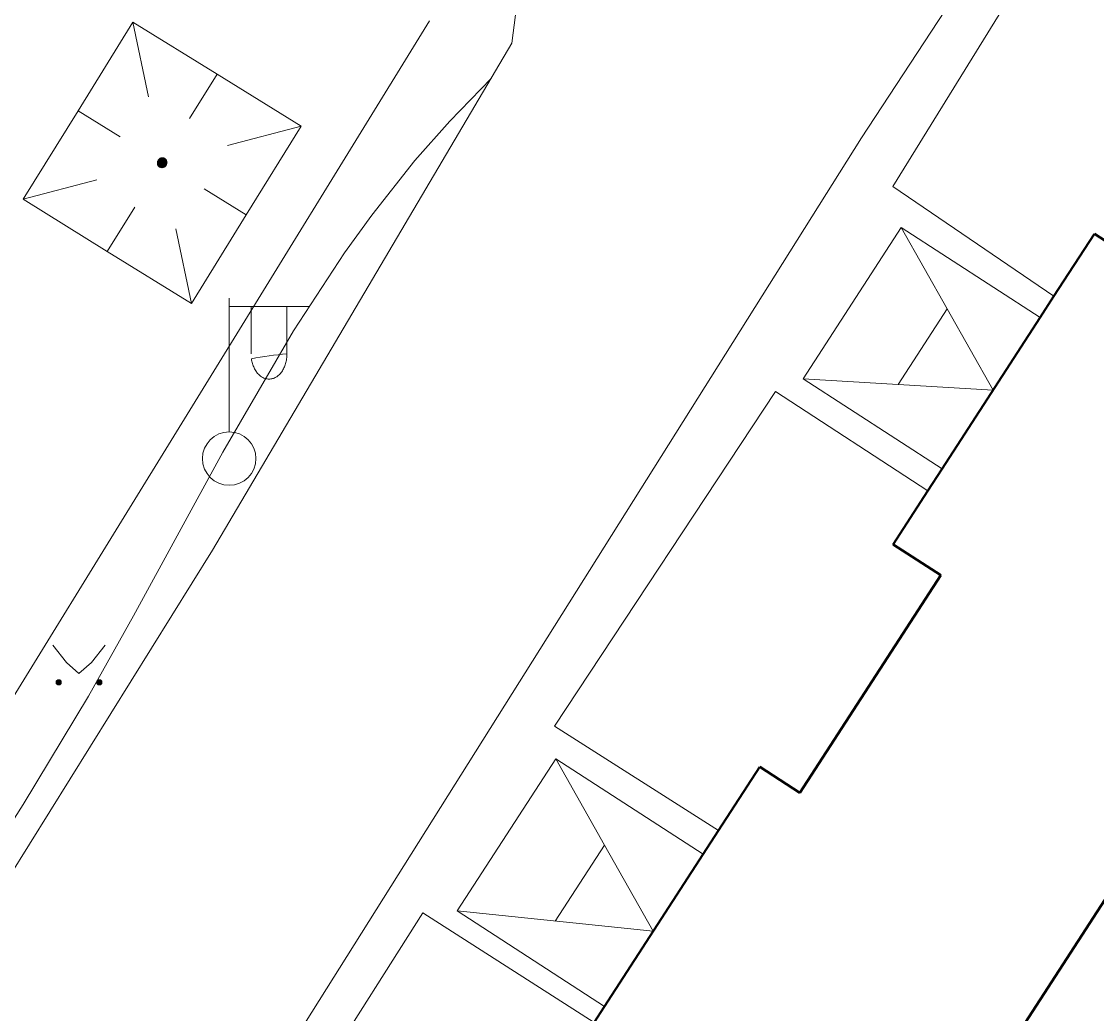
# Model space of a CAD drawing. Extents: x 1000 to 4000, y -5000 to -1000.
# Drawn here: x 1594 to 1634.26, y -4599.35 to -4562.19 of the extents above; entities that cross this region are included whole.
import ezdxf

# ---------------------------------------------------------------- set-up
doc = ezdxf.new("R2010")
doc.units = 0
doc.header["$MEASUREMENT"] = 0
for name, color, linetype in [('СЛОЙ_11', 7, 'CONTINUOUS'), ('СЛОЙ_24', 7, 'CONTINUOUS'), ('СЛОЙ_3', 7, 'CONTINUOUS'), ('СЛОЙ_41', 7, 'CONTINUOUS'), ('СЛОЙ_50', 7, 'CONTINUOUS'), ('СЛОЙ_6', 7, 'CONTINUOUS'), ('СЛОЙ_7', 7, 'CONTINUOUS')]:
    doc.layers.add(name, color=color, linetype=linetype)

msp = doc.modelspace()

# ---------------------------------------------------------------- linework, layer by layer
at = {"layer": 'СЛОЙ_11', "color": 253, "linetype": 'Continuous', "lineweight": 0}
msp.add_lwpolyline([(1582.345, -4605.868), (1609.258, -4562.168)], dxfattribs=at)
at = {"layer": 'СЛОЙ_24', "color": 253, "linetype": 'Continuous', "lineweight": 0}
for points in [[(1645.704, -4535.623), (1625.433, -4566.541), (1600.051, -4606.919), (1599.675, -4608.656), (1599.256, -4609.89), (1599.026, -4610.748), (1598.817, -4612.254), (1598.639, -4614.009)], [(1592.577, -4605.437), (1588.195, -4602.755), (1601.14, -4581.975), (1612.348, -4563.002), (1612.481, -4561.937), (1612.082, -4560.998), (1587.786, -4543.53)], [(1641.326, -4559.433), (1634.819, -4555.05), (1626.603, -4568.368), (1632.628, -4572.469)], [(1627.915, -4579.747), (1622.209, -4576.029), (1613.935, -4588.552), (1620.08, -4592.463)], [(1615.424, -4599.649), (1609.012, -4595.537), (1601.452, -4607.464), (1600.72, -4609.451), (1600.395, -4612.043)]]:
    msp.add_lwpolyline(points, dxfattribs=at)
at = {"layer": 'СЛОЙ_3', "color": 253, "linetype": 'Continuous', "lineweight": 0}
for p, q in [((1601.768, -4577.545), (1601.768, -4572.545)), ((1601.768, -4575.545), (1601.768, -4572.545)), ((1601.768, -4572.859), (1604.768, -4572.859)), ((1602.589, -4574.627), (1602.589, -4572.859)), ((1603.931, -4574.627), (1603.931, -4572.859))]:
    msp.add_line(p, q, dxfattribs=at)
msp.add_lwpolyline([(1603.931, -4574.627, -0.035191), (1603.918, -4574.811, -0.036545), (1603.88, -4574.988, -0.03934), (1603.818, -4575.151, -0.0437), (1603.735, -4575.294, -0.049642), (1603.633, -4575.411, -0.056748), (1603.517, -4575.498, -0.0637), (1603.391, -4575.552, -0.068204), (1603.26, -4575.57, -0.068204), (1603.129, -4575.552, -0.0637), (1603.003, -4575.498, -0.056748), (1602.887, -4575.411, -0.049642), (1602.785, -4575.294, -0.0437), (1602.702, -4575.151, -0.03934), (1602.64, -4574.988, -0.036545), (1602.602, -4574.811, -0.035191)], format="xyb", close=True, dxfattribs=at)
msp.add_circle((1601.768, -4578.545), 1, dxfattribs=at)
at = {"layer": 'СЛОЙ_41', "color": 253, "linetype": 'Continuous', "lineweight": 0}
for p, q in [((1595.175, -4585.529), (1595.685, -4586.179)), ((1597.125, -4585.529), (1596.615, -4586.179)), ((1595.685, -4586.179), (1596.145, -4586.589)), ((1596.615, -4586.179), (1596.145, -4586.589))]:
    msp.add_line(p, q, dxfattribs=at)
for centre in [(1595.389, -4586.917), (1596.91, -4586.917)]:
    msp.add_circle(centre, 0.0976, dxfattribs=at)
for points in [[(1595.293, -4586.936), (1595.291, -4586.917), (1595.293, -4586.898)], [(1595.298, -4586.954), (1595.293, -4586.898), (1595.298, -4586.88)], [(1595.293, -4586.936), (1595.293, -4586.898), (1595.298, -4586.954)], [(1595.307, -4586.971), (1595.298, -4586.88), (1595.307, -4586.863)], [(1595.298, -4586.954), (1595.298, -4586.88), (1595.307, -4586.971)], [(1595.32, -4586.986), (1595.307, -4586.863), (1595.32, -4586.848)], [(1595.307, -4586.971), (1595.307, -4586.863), (1595.32, -4586.986)], [(1595.334, -4586.998), (1595.32, -4586.848), (1595.334, -4586.836)], [(1595.32, -4586.986), (1595.32, -4586.848), (1595.334, -4586.998)], [(1595.351, -4587.007), (1595.334, -4586.836), (1595.351, -4586.827)], [(1595.334, -4586.998), (1595.334, -4586.836), (1595.351, -4587.007)], [(1595.37, -4587.013), (1595.351, -4586.827), (1595.37, -4586.821)], [(1595.351, -4587.007), (1595.351, -4586.827), (1595.37, -4587.013)], [(1595.389, -4587.015), (1595.37, -4586.821), (1595.389, -4586.819)], [(1595.37, -4587.013), (1595.37, -4586.821), (1595.389, -4587.015)], [(1596.814, -4586.936), (1596.812, -4586.917), (1596.814, -4586.898)], [(1596.819, -4586.954), (1596.814, -4586.898), (1596.819, -4586.88)], [(1596.814, -4586.936), (1596.814, -4586.898), (1596.819, -4586.954)], [(1596.828, -4586.971), (1596.819, -4586.88), (1596.828, -4586.863)], [(1596.819, -4586.954), (1596.819, -4586.88), (1596.828, -4586.971)], [(1596.841, -4586.986), (1596.828, -4586.863), (1596.841, -4586.848)], [(1596.828, -4586.971), (1596.828, -4586.863), (1596.841, -4586.986)], [(1596.855, -4586.998), (1596.841, -4586.848), (1596.855, -4586.836)], [(1596.841, -4586.986), (1596.841, -4586.848), (1596.855, -4586.998)], [(1596.872, -4587.007), (1596.855, -4586.836), (1596.872, -4586.827)], [(1596.855, -4586.998), (1596.855, -4586.836), (1596.872, -4587.007)], [(1596.891, -4587.013), (1596.872, -4586.827), (1596.891, -4586.821)], [(1596.872, -4587.007), (1596.872, -4586.827), (1596.891, -4587.013)], [(1596.91, -4587.015), (1596.891, -4586.821), (1596.91, -4586.819)], [(1596.891, -4587.013), (1596.891, -4586.821), (1596.91, -4587.015)]]:
    msp.add_solid(points, dxfattribs=at)
at = {"layer": 'СЛОЙ_41', "color": 253, "linetype": 'Continuous', "lineweight": 0, "extrusion": (0, 0, -1)}
for points in [[(-1595.389, -4587.015), (-1595.389, -4586.819), (-1595.408, -4587.013)], [(-1595.408, -4587.013), (-1595.389, -4586.819), (-1595.408, -4586.821)], [(-1595.408, -4587.013), (-1595.408, -4586.821), (-1595.426, -4587.007)], [(-1595.426, -4587.007), (-1595.408, -4586.821), (-1595.426, -4586.827)], [(-1595.426, -4587.007), (-1595.426, -4586.827), (-1595.443, -4586.998)], [(-1595.443, -4586.998), (-1595.426, -4586.827), (-1595.443, -4586.836)], [(-1595.443, -4586.998), (-1595.443, -4586.836), (-1595.458, -4586.986)], [(-1595.458, -4586.986), (-1595.443, -4586.836), (-1595.458, -4586.848)], [(-1595.458, -4586.986), (-1595.458, -4586.848), (-1595.47, -4586.971)], [(-1595.47, -4586.971), (-1595.458, -4586.848), (-1595.47, -4586.863)], [(-1595.47, -4586.971), (-1595.47, -4586.863), (-1595.479, -4586.954)], [(-1595.479, -4586.954), (-1595.47, -4586.863), (-1595.479, -4586.88)], [(-1595.479, -4586.954), (-1595.479, -4586.88), (-1595.484, -4586.936)], [(-1595.484, -4586.936), (-1595.479, -4586.88), (-1595.484, -4586.898)], [(-1595.484, -4586.936), (-1595.484, -4586.898), (-1595.486, -4586.917)], [(-1596.91, -4587.015), (-1596.91, -4586.819), (-1596.929, -4587.013)], [(-1596.929, -4587.013), (-1596.91, -4586.819), (-1596.929, -4586.821)], [(-1596.929, -4587.013), (-1596.929, -4586.821), (-1596.947, -4587.007)], [(-1596.947, -4587.007), (-1596.929, -4586.821), (-1596.947, -4586.827)], [(-1596.947, -4587.007), (-1596.947, -4586.827), (-1596.964, -4586.998)], [(-1596.964, -4586.998), (-1596.947, -4586.827), (-1596.964, -4586.836)], [(-1596.964, -4586.998), (-1596.964, -4586.836), (-1596.979, -4586.986)], [(-1596.979, -4586.986), (-1596.964, -4586.836), (-1596.979, -4586.848)], [(-1596.979, -4586.986), (-1596.979, -4586.848), (-1596.991, -4586.971)], [(-1596.991, -4586.971), (-1596.979, -4586.848), (-1596.991, -4586.863)], [(-1596.991, -4586.971), (-1596.991, -4586.863), (-1597, -4586.954)], [(-1597, -4586.954), (-1596.991, -4586.863), (-1597, -4586.88)], [(-1597, -4586.954), (-1597, -4586.88), (-1597.005, -4586.936)], [(-1597.005, -4586.936), (-1597, -4586.88), (-1597.005, -4586.898)], [(-1597.005, -4586.936), (-1597.005, -4586.898), (-1597.007, -4586.917)]]:
    msp.add_solid(points, dxfattribs=at)
at = {"layer": 'СЛОЙ_50', "color": 253, "linetype": 'Continuous', "lineweight": 0}
msp.add_lwpolyline([(1611.566, -4564.326), (1610.018, -4565.912), (1608.715, -4567.393), (1607.1, -4569.434), (1606.085, -4570.844), (1604.175, -4573.762), (1601.531, -4578.299), (1598.191, -4584.428), (1596.502, -4587.432), (1594.054, -4591.483), (1590.621, -4596.9)], dxfattribs=at)
at = {"layer": 'СЛОЙ_6', "color": 253, "linetype": 'Continuous', "lineweight": 50}
for p, q in [((1625.159, -4609.519), (1660.658, -4554.709)), ((1635.854, -4571.241), (1634.141, -4570.132)), ((1628.399, -4582.911), (1626.614, -4581.755)), ((1623.124, -4591.056), (1628.399, -4582.911)), ((1623.124, -4591.056), (1621.621, -4590.084))]:
    msp.add_line(p, q, dxfattribs=at)
at = {"layer": 'СЛОЙ_6', "color": 253, "linetype": 'Continuous', "lineweight": 40}
for points in [[(1632.628, -4572.469), (1634.141, -4570.132)], [(1632.113, -4573.263), (1632.628, -4572.469)], [(1628.447, -4578.925), (1632.113, -4573.263)], [(1627.915, -4579.747), (1628.447, -4578.925)], [(1626.614, -4581.755), (1627.915, -4579.747)], [(1620.08, -4592.463), (1621.621, -4590.084)], [(1619.503, -4593.353), (1620.08, -4592.463)], [(1615.817, -4599.044), (1619.503, -4593.353)], [(1615.424, -4599.649), (1615.817, -4599.044)]]:
    msp.add_lwpolyline(points, dxfattribs=at)
at = {"layer": 'СЛОЙ_7', "color": 253, "linetype": 'Continuous', "lineweight": 0}
for p, q in [((1598.168, -4562.209), (1596.114, -4565.525)), ((1598.168, -4562.209), (1598.747, -4565.001)), ((1598.168, -4562.209), (1601.315, -4564.158)), ((1601.315, -4564.158), (1600.287, -4565.816)), ((1601.315, -4564.158), (1604.462, -4566.108)), ((1596.114, -4565.525), (1594.06, -4568.842)), ((1596.114, -4565.525), (1597.687, -4566.501)), ((1604.462, -4566.108), (1601.704, -4566.832)), ((1604.462, -4566.108), (1602.408, -4569.424)), ((1599.162, -4567.634), (1599.162, -4567.634)), ((1594.06, -4568.842), (1596.818, -4568.117)), ((1602.408, -4569.424), (1600.834, -4568.45)), ((1594.06, -4568.842), (1597.207, -4570.791)), ((1597.207, -4570.791), (1598.233, -4569.133)), ((1602.408, -4569.424), (1600.354, -4572.74)), ((1600.354, -4572.74), (1599.774, -4569.948)), ((1623.242, -4575.555), (1626.909, -4569.893)), ((1632.113, -4573.263), (1626.909, -4569.893)), ((1626.909, -4569.893), (1628.63, -4572.938)), ((1597.207, -4570.791), (1600.354, -4572.74)), ((1626.797, -4575.769), (1628.63, -4572.938)), ((1628.63, -4572.938), (1630.351, -4575.984)), ((1628.447, -4578.925), (1623.242, -4575.555)), ((1630.351, -4575.984), (1623.242, -4575.555)), ((1613.989, -4589.781), (1610.303, -4595.471)), ((1619.503, -4593.353), (1613.989, -4589.781)), ((1615.814, -4593.006), (1613.989, -4589.781)), ((1613.97, -4595.852), (1615.814, -4593.006)), ((1617.638, -4596.232), (1615.814, -4593.006)), ((1615.817, -4599.044), (1610.303, -4595.471)), ((1610.303, -4595.471), (1617.638, -4596.232))]:
    msp.add_line(p, q, dxfattribs=at)
for centre, radius, start, end in [((1599.273, -4567.48), 0.191, 115.878, 126.7973), ((1599.271, -4567.475), 0.186, 104.7609, 115.883), ((1599.269, -4567.47), 0.18, 93.4119, 104.7621), ((1599.269, -4567.465), 0.175, 81.8393, 93.4085), ((1599.27, -4567.461), 0.171, 70.0889, 81.8314), ((1599.27, -4567.459), 0.169, 58.2392, 70.0777), ((1599.27, -4567.459), 0.169, 46.3883, 58.2267), ((1599.271, -4567.483), 0.191, 169.6687, 180.588), ((1599.266, -4567.483), 0.186, 180.5829, 191.705), ((1599.275, -4567.484), 0.195, 158.9076, 169.6766), ((1599.26, -4567.485), 0.18, 191.7039, 203.054), ((1599.277, -4567.485), 0.197, 148.2279, 158.9172), ((1599.256, -4567.487), 0.175, 203.0575, 214.6266), ((1599.277, -4567.485), 0.197, 137.5487, 148.2381), ((1599.253, -4567.489), 0.171, 214.6345, 226.377), ((1599.276, -4567.483), 0.195, 126.7894, 137.5584), ((1599.251, -4567.49), 0.169, 226.3883, 238.2267), ((1599.251, -4567.49), 0.169, 238.2392, 250.0777), ((1599.252, -4567.488), 0.171, 250.0889, 261.8314), ((1599.252, -4567.484), 0.175, 261.8393, 273.4085), ((1599.252, -4567.479), 0.18, 273.4119, 284.7621), ((1599.251, -4567.474), 0.186, 284.7609, 295.883), ((1599.248, -4567.469), 0.191, 295.878, 306.7973), ((1599.246, -4567.466), 0.195, 306.7894, 317.5584), ((1599.269, -4567.461), 0.171, 34.6345, 46.377), ((1599.244, -4567.465), 0.197, 317.5487, 328.2381), ((1599.266, -4567.463), 0.175, 23.0575, 34.6266), ((1599.244, -4567.464), 0.197, 328.2279, 338.9172), ((1599.261, -4567.465), 0.18, 11.7039, 23.054), ((1599.246, -4567.465), 0.195, 338.9076, 349.6766), ((1599.256, -4567.466), 0.186, 0.5829, 11.705), ((1599.25, -4567.466), 0.191, 349.6687, 0.588)]:
    msp.add_arc(centre, radius, start, end, dxfattribs=at)
for points in [[(1599.159, -4567.632), (1599.158, -4567.327), (1599.159, -4567.327)], [(1599.162, -4567.634), (1599.159, -4567.327), (1599.162, -4567.325)], [(1599.159, -4567.632), (1599.159, -4567.327), (1599.162, -4567.634)], [(1599.163, -4567.635), (1599.162, -4567.325), (1599.163, -4567.324)], [(1599.162, -4567.634), (1599.162, -4567.325), (1599.163, -4567.635)], [(1599.166, -4567.636), (1599.163, -4567.324), (1599.166, -4567.322)], [(1599.163, -4567.635), (1599.163, -4567.324), (1599.166, -4567.636)], [(1599.167, -4567.637), (1599.166, -4567.322), (1599.167, -4567.321)], [(1599.166, -4567.636), (1599.166, -4567.322), (1599.167, -4567.637)], [(1599.17, -4567.639), (1599.167, -4567.321), (1599.17, -4567.319)], [(1599.167, -4567.637), (1599.167, -4567.321), (1599.17, -4567.639)], [(1599.17, -4567.639), (1599.17, -4567.319), (1599.171, -4567.639)], [(1599.171, -4567.639), (1599.17, -4567.319), (1599.171, -4567.319)], [(1599.174, -4567.641), (1599.171, -4567.319), (1599.174, -4567.317)], [(1599.171, -4567.639), (1599.171, -4567.319), (1599.174, -4567.641)], [(1599.175, -4567.641), (1599.174, -4567.317), (1599.175, -4567.316)], [(1599.174, -4567.641), (1599.174, -4567.317), (1599.175, -4567.641)], [(1599.178, -4567.643), (1599.175, -4567.316), (1599.178, -4567.315)], [(1599.175, -4567.641), (1599.175, -4567.316), (1599.178, -4567.643)], [(1599.179, -4567.643), (1599.178, -4567.315), (1599.179, -4567.314)], [(1599.178, -4567.643), (1599.178, -4567.315), (1599.179, -4567.643)], [(1599.182, -4567.645), (1599.179, -4567.314), (1599.182, -4567.312)], [(1599.179, -4567.643), (1599.179, -4567.314), (1599.182, -4567.645)], [(1599.182, -4567.645), (1599.182, -4567.312), (1599.183, -4567.645)], [(1599.183, -4567.645), (1599.182, -4567.312), (1599.183, -4567.312)], [(1599.186, -4567.646), (1599.183, -4567.312), (1599.186, -4567.31)], [(1599.183, -4567.645), (1599.183, -4567.312), (1599.186, -4567.646)], [(1599.187, -4567.647), (1599.186, -4567.31), (1599.187, -4567.309)], [(1599.186, -4567.646), (1599.186, -4567.31), (1599.187, -4567.647)], [(1599.19, -4567.648), (1599.187, -4567.309), (1599.19, -4567.308)], [(1599.187, -4567.647), (1599.187, -4567.309), (1599.19, -4567.648)], [(1599.191, -4567.649), (1599.19, -4567.308), (1599.191, -4567.307)], [(1599.19, -4567.648), (1599.19, -4567.308), (1599.191, -4567.649)], [(1599.194, -4567.65), (1599.191, -4567.307), (1599.194, -4567.306)], [(1599.191, -4567.649), (1599.191, -4567.307), (1599.194, -4567.65)], [(1599.196, -4567.65), (1599.194, -4567.306), (1599.196, -4567.305)], [(1599.194, -4567.65), (1599.194, -4567.306), (1599.196, -4567.65)], [(1599.199, -4567.651), (1599.196, -4567.305), (1599.199, -4567.304)], [(1599.196, -4567.65), (1599.196, -4567.305), (1599.199, -4567.651)], [(1599.199, -4567.651), (1599.199, -4567.304), (1599.2, -4567.652)], [(1599.2, -4567.652), (1599.199, -4567.304), (1599.2, -4567.304)], [(1599.203, -4567.652), (1599.2, -4567.304), (1599.203, -4567.302)], [(1599.2, -4567.652), (1599.2, -4567.304), (1599.203, -4567.652)], [(1599.203, -4567.652), (1599.203, -4567.302), (1599.204, -4567.653)], [(1599.204, -4567.653), (1599.203, -4567.302), (1599.204, -4567.302)], [(1599.207, -4567.654), (1599.204, -4567.302), (1599.207, -4567.301)], [(1599.204, -4567.653), (1599.204, -4567.302), (1599.207, -4567.654)], [(1599.209, -4567.654), (1599.207, -4567.301), (1599.209, -4567.3)], [(1599.207, -4567.654), (1599.207, -4567.301), (1599.209, -4567.654)], [(1599.212, -4567.655), (1599.209, -4567.3), (1599.212, -4567.299)], [(1599.209, -4567.654), (1599.209, -4567.3), (1599.212, -4567.655)], [(1599.212, -4567.655), (1599.212, -4567.299), (1599.213, -4567.655)], [(1599.213, -4567.655), (1599.212, -4567.299), (1599.213, -4567.299)], [(1599.216, -4567.656), (1599.213, -4567.299), (1599.216, -4567.298)], [(1599.213, -4567.655), (1599.213, -4567.299), (1599.216, -4567.656)], [(1599.217, -4567.656), (1599.216, -4567.298), (1599.217, -4567.297)], [(1599.216, -4567.656), (1599.216, -4567.298), (1599.217, -4567.656)], [(1599.22, -4567.657), (1599.217, -4567.297), (1599.22, -4567.296)], [(1599.217, -4567.656), (1599.217, -4567.297), (1599.22, -4567.657)], [(1599.22, -4567.657), (1599.22, -4567.296), (1599.222, -4567.657)], [(1599.222, -4567.657), (1599.22, -4567.296), (1599.222, -4567.296)], [(1599.225, -4567.657), (1599.222, -4567.296), (1599.225, -4567.295)], [(1599.222, -4567.657), (1599.222, -4567.296), (1599.225, -4567.657)], [(1599.225, -4567.657), (1599.225, -4567.295), (1599.226, -4567.658)], [(1599.226, -4567.658), (1599.225, -4567.295), (1599.226, -4567.295)], [(1599.229, -4567.658), (1599.226, -4567.295), (1599.229, -4567.294)], [(1599.226, -4567.658), (1599.226, -4567.295), (1599.229, -4567.658)], [(1599.229, -4567.658), (1599.229, -4567.294), (1599.231, -4567.658)], [(1599.231, -4567.658), (1599.229, -4567.294), (1599.231, -4567.294)], [(1599.234, -4567.659), (1599.231, -4567.294), (1599.234, -4567.293)], [(1599.231, -4567.658), (1599.231, -4567.294), (1599.234, -4567.659)], [(1599.234, -4567.659), (1599.234, -4567.293), (1599.235, -4567.659)], [(1599.235, -4567.659), (1599.234, -4567.293), (1599.235, -4567.293)], [(1599.238, -4567.659), (1599.235, -4567.293), (1599.238, -4567.292)], [(1599.235, -4567.659), (1599.235, -4567.293), (1599.238, -4567.659)], [(1599.238, -4567.659), (1599.238, -4567.292), (1599.24, -4567.659)], [(1599.24, -4567.659), (1599.238, -4567.292), (1599.24, -4567.292)], [(1599.24, -4567.659), (1599.24, -4567.292), (1599.243, -4567.659)], [(1599.243, -4567.659), (1599.24, -4567.292), (1599.243, -4567.292)], [(1599.244, -4567.659), (1599.243, -4567.292), (1599.244, -4567.291)], [(1599.243, -4567.659), (1599.243, -4567.292), (1599.244, -4567.659)], [(1599.244, -4567.659), (1599.244, -4567.291), (1599.247, -4567.66)], [(1599.247, -4567.66), (1599.244, -4567.291), (1599.247, -4567.291)], [(1599.247, -4567.66), (1599.247, -4567.291), (1599.249, -4567.66)], [(1599.249, -4567.66), (1599.247, -4567.291), (1599.249, -4567.291)], [(1599.249, -4567.66), (1599.249, -4567.291), (1599.252, -4567.66)], [(1599.252, -4567.66), (1599.249, -4567.291), (1599.252, -4567.291)], [(1599.253, -4567.66), (1599.252, -4567.291), (1599.253, -4567.29)], [(1599.257, -4567.66), (1599.253, -4567.29), (1599.257, -4567.29)], [(1599.258, -4567.659), (1599.257, -4567.29), (1599.258, -4567.29)], [(1599.261, -4567.659), (1599.258, -4567.29), (1599.261, -4567.29)], [(1599.263, -4567.659), (1599.261, -4567.29), (1599.263, -4567.29)], [(1599.266, -4567.659), (1599.263, -4567.29), (1599.266, -4567.29)], [(1599.267, -4567.659), (1599.266, -4567.29), (1599.267, -4567.29)], [(1599.081, -4567.499), (1599.08, -4567.471), (1599.081, -4567.468)], [(1599.08, -4567.496), (1599.08, -4567.473), (1599.08, -4567.471)], [(1599.08, -4567.496), (1599.08, -4567.471), (1599.081, -4567.499)], [(1599.08, -4567.494), (1599.08, -4567.476), (1599.08, -4567.473)], [(1599.08, -4567.494), (1599.08, -4567.473), (1599.08, -4567.496)], [(1599.08, -4567.491), (1599.08, -4567.478), (1599.08, -4567.476)], [(1599.08, -4567.491), (1599.08, -4567.476), (1599.08, -4567.494)], [(1599.08, -4567.49), (1599.08, -4567.48), (1599.08, -4567.478)], [(1599.08, -4567.49), (1599.08, -4567.478), (1599.08, -4567.491)], [(1599.08, -4567.486), (1599.08, -4567.485), (1599.08, -4567.48)], [(1599.08, -4567.486), (1599.08, -4567.48), (1599.08, -4567.49)], [(1599.082, -4567.508), (1599.081, -4567.462), (1599.082, -4567.459)], [(1599.081, -4567.505), (1599.081, -4567.463), (1599.081, -4567.462)], [(1599.081, -4567.505), (1599.081, -4567.462), (1599.082, -4567.508)], [(1599.081, -4567.503), (1599.081, -4567.466), (1599.081, -4567.463)], [(1599.081, -4567.503), (1599.081, -4567.463), (1599.081, -4567.505)], [(1599.081, -4567.5), (1599.081, -4567.468), (1599.081, -4567.466)], [(1599.081, -4567.5), (1599.081, -4567.466), (1599.081, -4567.503)], [(1599.081, -4567.499), (1599.081, -4567.468), (1599.081, -4567.5)], [(1599.083, -4567.514), (1599.082, -4567.454), (1599.083, -4567.452)], [(1599.082, -4567.513), (1599.082, -4567.457), (1599.082, -4567.454)], [(1599.082, -4567.513), (1599.082, -4567.454), (1599.083, -4567.514)], [(1599.082, -4567.509), (1599.082, -4567.459), (1599.082, -4567.457)], [(1599.082, -4567.509), (1599.082, -4567.457), (1599.082, -4567.513)], [(1599.082, -4567.508), (1599.082, -4567.459), (1599.082, -4567.509)], [(1599.084, -4567.522), (1599.083, -4567.448), (1599.084, -4567.445)], [(1599.083, -4567.519), (1599.083, -4567.449), (1599.083, -4567.448)], [(1599.083, -4567.519), (1599.083, -4567.448), (1599.084, -4567.522)], [(1599.083, -4567.517), (1599.083, -4567.452), (1599.083, -4567.449)], [(1599.083, -4567.517), (1599.083, -4567.449), (1599.083, -4567.519)], [(1599.083, -4567.514), (1599.083, -4567.452), (1599.083, -4567.517)], [(1599.085, -4567.526), (1599.084, -4567.443), (1599.085, -4567.44)], [(1599.084, -4567.523), (1599.084, -4567.445), (1599.084, -4567.443)], [(1599.084, -4567.523), (1599.084, -4567.443), (1599.085, -4567.526)], [(1599.084, -4567.522), (1599.084, -4567.445), (1599.084, -4567.523)], [(1599.086, -4567.531), (1599.085, -4567.438), (1599.086, -4567.435)], [(1599.085, -4567.528), (1599.085, -4567.44), (1599.085, -4567.438)], [(1599.085, -4567.528), (1599.085, -4567.438), (1599.086, -4567.531)], [(1599.085, -4567.526), (1599.085, -4567.44), (1599.085, -4567.528)], [(1599.087, -4567.532), (1599.086, -4567.435), (1599.087, -4567.434)], [(1599.086, -4567.531), (1599.086, -4567.435), (1599.087, -4567.532)], [(1599.088, -4567.536), (1599.087, -4567.431), (1599.088, -4567.429)], [(1599.087, -4567.535), (1599.087, -4567.434), (1599.087, -4567.431)], [(1599.087, -4567.535), (1599.087, -4567.431), (1599.088, -4567.536)], [(1599.087, -4567.532), (1599.087, -4567.434), (1599.087, -4567.535)], [(1599.089, -4567.539), (1599.088, -4567.429), (1599.089, -4567.426)], [(1599.088, -4567.536), (1599.088, -4567.429), (1599.089, -4567.539)], [(1599.09, -4567.544), (1599.089, -4567.425), (1599.09, -4567.422)], [(1599.089, -4567.541), (1599.089, -4567.426), (1599.089, -4567.425)], [(1599.089, -4567.541), (1599.089, -4567.425), (1599.09, -4567.544)], [(1599.089, -4567.539), (1599.089, -4567.426), (1599.089, -4567.541)], [(1599.091, -4567.545), (1599.09, -4567.422), (1599.091, -4567.42)], [(1599.09, -4567.544), (1599.09, -4567.422), (1599.091, -4567.545)], [(1599.092, -4567.548), (1599.091, -4567.42), (1599.092, -4567.417)], [(1599.091, -4567.545), (1599.091, -4567.42), (1599.092, -4567.548)], [(1599.093, -4567.552), (1599.092, -4567.416), (1599.093, -4567.413)], [(1599.092, -4567.55), (1599.092, -4567.417), (1599.092, -4567.416)], [(1599.092, -4567.55), (1599.092, -4567.416), (1599.093, -4567.552)], [(1599.092, -4567.548), (1599.092, -4567.417), (1599.092, -4567.55)], [(1599.094, -4567.554), (1599.093, -4567.413), (1599.094, -4567.412)], [(1599.093, -4567.552), (1599.093, -4567.413), (1599.094, -4567.554)], [(1599.095, -4567.557), (1599.094, -4567.412), (1599.095, -4567.409)], [(1599.094, -4567.554), (1599.094, -4567.412), (1599.095, -4567.557)], [(1599.096, -4567.558), (1599.095, -4567.409), (1599.096, -4567.407)], [(1599.095, -4567.557), (1599.095, -4567.409), (1599.096, -4567.558)], [(1599.097, -4567.561), (1599.096, -4567.407), (1599.097, -4567.404)], [(1599.096, -4567.558), (1599.096, -4567.407), (1599.097, -4567.561)], [(1599.098, -4567.562), (1599.097, -4567.404), (1599.098, -4567.403)], [(1599.097, -4567.561), (1599.097, -4567.404), (1599.098, -4567.562)], [(1599.099, -4567.565), (1599.098, -4567.403), (1599.099, -4567.4)], [(1599.098, -4567.562), (1599.098, -4567.403), (1599.099, -4567.565)], [(1599.1, -4567.566), (1599.099, -4567.4), (1599.1, -4567.399)], [(1599.099, -4567.565), (1599.099, -4567.4), (1599.1, -4567.566)], [(1599.101, -4567.569), (1599.1, -4567.399), (1599.101, -4567.396)], [(1599.1, -4567.566), (1599.1, -4567.399), (1599.101, -4567.569)], [(1599.102, -4567.57), (1599.101, -4567.396), (1599.102, -4567.394)], [(1599.101, -4567.569), (1599.101, -4567.396), (1599.102, -4567.57)], [(1599.103, -4567.573), (1599.102, -4567.394), (1599.103, -4567.392)], [(1599.102, -4567.57), (1599.102, -4567.394), (1599.103, -4567.573)], [(1599.104, -4567.574), (1599.103, -4567.392), (1599.104, -4567.39)], [(1599.103, -4567.573), (1599.103, -4567.392), (1599.104, -4567.574)], [(1599.106, -4567.577), (1599.104, -4567.39), (1599.106, -4567.387)], [(1599.104, -4567.574), (1599.104, -4567.39), (1599.106, -4567.577)], [(1599.108, -4567.581), (1599.106, -4567.386), (1599.108, -4567.383)], [(1599.106, -4567.578), (1599.106, -4567.387), (1599.106, -4567.386)], [(1599.106, -4567.578), (1599.106, -4567.386), (1599.108, -4567.581)], [(1599.106, -4567.577), (1599.106, -4567.387), (1599.106, -4567.578)], [(1599.109, -4567.582), (1599.108, -4567.383), (1599.109, -4567.382)], [(1599.108, -4567.581), (1599.108, -4567.383), (1599.109, -4567.582)], [(1599.11, -4567.584), (1599.109, -4567.382), (1599.11, -4567.379)], [(1599.109, -4567.582), (1599.109, -4567.382), (1599.11, -4567.584)], [(1599.111, -4567.586), (1599.11, -4567.379), (1599.111, -4567.378)], [(1599.11, -4567.584), (1599.11, -4567.379), (1599.111, -4567.586)], [(1599.113, -4567.588), (1599.111, -4567.378), (1599.113, -4567.375)], [(1599.111, -4567.586), (1599.111, -4567.378), (1599.113, -4567.588)], [(1599.114, -4567.589), (1599.113, -4567.375), (1599.114, -4567.374)], [(1599.113, -4567.588), (1599.113, -4567.375), (1599.114, -4567.589)], [(1599.116, -4567.592), (1599.114, -4567.374), (1599.116, -4567.371)], [(1599.114, -4567.589), (1599.114, -4567.374), (1599.116, -4567.592)], [(1599.117, -4567.593), (1599.116, -4567.371), (1599.117, -4567.37)], [(1599.116, -4567.592), (1599.116, -4567.371), (1599.117, -4567.593)], [(1599.118, -4567.595), (1599.117, -4567.37), (1599.118, -4567.368)], [(1599.117, -4567.593), (1599.117, -4567.37), (1599.118, -4567.595)], [(1599.119, -4567.597), (1599.118, -4567.368), (1599.119, -4567.366)], [(1599.118, -4567.595), (1599.118, -4567.368), (1599.119, -4567.597)], [(1599.121, -4567.599), (1599.119, -4567.366), (1599.121, -4567.364)], [(1599.119, -4567.597), (1599.119, -4567.366), (1599.121, -4567.599)], [(1599.122, -4567.6), (1599.121, -4567.364), (1599.122, -4567.363)], [(1599.121, -4567.599), (1599.121, -4567.364), (1599.122, -4567.6)], [(1599.124, -4567.602), (1599.122, -4567.363), (1599.124, -4567.36)], [(1599.122, -4567.6), (1599.122, -4567.363), (1599.124, -4567.602)], [(1599.125, -4567.603), (1599.124, -4567.36), (1599.125, -4567.359)], [(1599.124, -4567.602), (1599.124, -4567.36), (1599.125, -4567.603)], [(1599.127, -4567.606), (1599.125, -4567.359), (1599.127, -4567.356)], [(1599.125, -4567.603), (1599.125, -4567.359), (1599.127, -4567.606)], [(1599.128, -4567.607), (1599.127, -4567.356), (1599.128, -4567.355)], [(1599.127, -4567.606), (1599.127, -4567.356), (1599.128, -4567.607)], [(1599.13, -4567.609), (1599.128, -4567.355), (1599.13, -4567.353)], [(1599.128, -4567.607), (1599.128, -4567.355), (1599.13, -4567.609)], [(1599.131, -4567.61), (1599.13, -4567.353), (1599.131, -4567.352)], [(1599.13, -4567.609), (1599.13, -4567.353), (1599.131, -4567.61)], [(1599.134, -4567.612), (1599.131, -4567.352), (1599.134, -4567.349)], [(1599.131, -4567.61), (1599.131, -4567.352), (1599.134, -4567.612)], [(1599.135, -4567.613), (1599.134, -4567.349), (1599.135, -4567.348)], [(1599.134, -4567.612), (1599.134, -4567.349), (1599.135, -4567.613)], [(1599.137, -4567.615), (1599.135, -4567.348), (1599.137, -4567.346)], [(1599.135, -4567.613), (1599.135, -4567.348), (1599.137, -4567.615)], [(1599.138, -4567.616), (1599.137, -4567.346), (1599.138, -4567.345)], [(1599.137, -4567.615), (1599.137, -4567.346), (1599.138, -4567.616)], [(1599.14, -4567.618), (1599.138, -4567.345), (1599.14, -4567.343)], [(1599.138, -4567.616), (1599.138, -4567.345), (1599.14, -4567.618)], [(1599.141, -4567.619), (1599.14, -4567.343), (1599.141, -4567.342)], [(1599.14, -4567.618), (1599.14, -4567.343), (1599.141, -4567.619)], [(1599.144, -4567.621), (1599.141, -4567.342), (1599.144, -4567.339)], [(1599.141, -4567.619), (1599.141, -4567.342), (1599.144, -4567.621)], [(1599.145, -4567.622), (1599.144, -4567.339), (1599.145, -4567.338)], [(1599.144, -4567.621), (1599.144, -4567.339), (1599.145, -4567.622)], [(1599.147, -4567.624), (1599.145, -4567.338), (1599.147, -4567.336)], [(1599.145, -4567.622), (1599.145, -4567.338), (1599.147, -4567.624)], [(1599.148, -4567.625), (1599.147, -4567.336), (1599.148, -4567.335)], [(1599.147, -4567.624), (1599.147, -4567.336), (1599.148, -4567.625)], [(1599.151, -4567.627), (1599.148, -4567.335), (1599.151, -4567.333)], [(1599.148, -4567.625), (1599.148, -4567.335), (1599.151, -4567.627)], [(1599.152, -4567.627), (1599.151, -4567.333), (1599.152, -4567.332)], [(1599.151, -4567.627), (1599.151, -4567.333), (1599.152, -4567.627)], [(1599.154, -4567.629), (1599.152, -4567.332), (1599.154, -4567.33)], [(1599.152, -4567.627), (1599.152, -4567.332), (1599.154, -4567.629)], [(1599.156, -4567.63), (1599.154, -4567.33), (1599.156, -4567.329)], [(1599.154, -4567.629), (1599.154, -4567.33), (1599.156, -4567.63)], [(1599.158, -4567.632), (1599.156, -4567.329), (1599.158, -4567.327)], [(1599.156, -4567.63), (1599.156, -4567.329), (1599.158, -4567.632)], [(1599.158, -4567.632), (1599.158, -4567.327), (1599.159, -4567.632)]]:
    msp.add_solid(points, dxfattribs=at)
at = {"layer": 'СЛОЙ_7', "color": 253, "linetype": 'Continuous', "lineweight": 0, "extrusion": (0, 0, -1)}
for points in [[(-1599.252, -4567.66), (-1599.252, -4567.291), (-1599.253, -4567.66)], [(-1599.253, -4567.66), (-1599.253, -4567.29), (-1599.257, -4567.66)], [(-1599.257, -4567.66), (-1599.257, -4567.29), (-1599.258, -4567.659)], [(-1599.258, -4567.659), (-1599.258, -4567.29), (-1599.261, -4567.659)], [(-1599.261, -4567.659), (-1599.261, -4567.29), (-1599.263, -4567.659)], [(-1599.263, -4567.659), (-1599.263, -4567.29), (-1599.266, -4567.659)], [(-1599.266, -4567.659), (-1599.266, -4567.29), (-1599.267, -4567.659)], [(-1599.267, -4567.659), (-1599.267, -4567.29), (-1599.27, -4567.659)], [(-1599.27, -4567.659), (-1599.267, -4567.29), (-1599.27, -4567.29)], [(-1599.27, -4567.659), (-1599.27, -4567.29), (-1599.272, -4567.659)], [(-1599.272, -4567.659), (-1599.27, -4567.29), (-1599.272, -4567.29)], [(-1599.272, -4567.659), (-1599.272, -4567.29), (-1599.275, -4567.658)], [(-1599.275, -4567.658), (-1599.272, -4567.29), (-1599.275, -4567.29)], [(-1599.275, -4567.658), (-1599.275, -4567.29), (-1599.276, -4567.658)], [(-1599.276, -4567.658), (-1599.275, -4567.29), (-1599.276, -4567.29)], [(-1599.276, -4567.658), (-1599.276, -4567.29), (-1599.279, -4567.658)], [(-1599.279, -4567.658), (-1599.276, -4567.29), (-1599.279, -4567.29)], [(-1599.279, -4567.658), (-1599.279, -4567.29), (-1599.281, -4567.657)], [(-1599.281, -4567.657), (-1599.279, -4567.29), (-1599.281, -4567.29)], [(-1599.281, -4567.657), (-1599.281, -4567.29), (-1599.284, -4567.657)], [(-1599.284, -4567.657), (-1599.281, -4567.29), (-1599.284, -4567.29)], [(-1599.284, -4567.657), (-1599.284, -4567.29), (-1599.285, -4567.656)], [(-1599.285, -4567.656), (-1599.284, -4567.29), (-1599.285, -4567.29)], [(-1599.285, -4567.656), (-1599.285, -4567.29), (-1599.288, -4567.656)], [(-1599.288, -4567.656), (-1599.285, -4567.29), (-1599.288, -4567.291)], [(-1599.288, -4567.656), (-1599.288, -4567.291), (-1599.29, -4567.656)], [(-1599.29, -4567.656), (-1599.288, -4567.291), (-1599.29, -4567.291)], [(-1599.29, -4567.656), (-1599.29, -4567.291), (-1599.293, -4567.655)], [(-1599.293, -4567.655), (-1599.29, -4567.291), (-1599.293, -4567.291)], [(-1599.293, -4567.655), (-1599.293, -4567.291), (-1599.294, -4567.655)], [(-1599.294, -4567.655), (-1599.293, -4567.291), (-1599.294, -4567.291)], [(-1599.294, -4567.655), (-1599.294, -4567.291), (-1599.297, -4567.654)], [(-1599.297, -4567.654), (-1599.294, -4567.291), (-1599.297, -4567.292)], [(-1599.297, -4567.654), (-1599.297, -4567.292), (-1599.299, -4567.653)], [(-1599.299, -4567.653), (-1599.297, -4567.292), (-1599.299, -4567.292)], [(-1599.299, -4567.653), (-1599.299, -4567.292), (-1599.302, -4567.653)], [(-1599.302, -4567.653), (-1599.299, -4567.292), (-1599.302, -4567.293)], [(-1599.302, -4567.653), (-1599.302, -4567.293), (-1599.303, -4567.652)], [(-1599.303, -4567.652), (-1599.302, -4567.293), (-1599.303, -4567.293)], [(-1599.303, -4567.652), (-1599.303, -4567.293), (-1599.306, -4567.651)], [(-1599.306, -4567.651), (-1599.303, -4567.293), (-1599.306, -4567.294)], [(-1599.306, -4567.651), (-1599.306, -4567.294), (-1599.308, -4567.651)], [(-1599.308, -4567.651), (-1599.306, -4567.294), (-1599.308, -4567.294)], [(-1599.308, -4567.651), (-1599.308, -4567.294), (-1599.311, -4567.65)], [(-1599.311, -4567.65), (-1599.308, -4567.294), (-1599.311, -4567.295)], [(-1599.311, -4567.65), (-1599.311, -4567.295), (-1599.312, -4567.649)], [(-1599.312, -4567.649), (-1599.311, -4567.295), (-1599.312, -4567.295)], [(-1599.312, -4567.649), (-1599.312, -4567.295), (-1599.315, -4567.648)], [(-1599.315, -4567.648), (-1599.312, -4567.295), (-1599.315, -4567.296)], [(-1599.315, -4567.648), (-1599.315, -4567.296), (-1599.316, -4567.648)], [(-1599.316, -4567.648), (-1599.315, -4567.296), (-1599.316, -4567.296)], [(-1599.316, -4567.648), (-1599.316, -4567.296), (-1599.319, -4567.647)], [(-1599.319, -4567.647), (-1599.316, -4567.296), (-1599.319, -4567.297)], [(-1599.319, -4567.647), (-1599.319, -4567.297), (-1599.321, -4567.646)], [(-1599.321, -4567.646), (-1599.319, -4567.297), (-1599.321, -4567.297)], [(-1599.321, -4567.646), (-1599.321, -4567.297), (-1599.324, -4567.645)], [(-1599.324, -4567.645), (-1599.321, -4567.297), (-1599.324, -4567.298)], [(-1599.324, -4567.645), (-1599.324, -4567.298), (-1599.325, -4567.644)], [(-1599.325, -4567.644), (-1599.324, -4567.298), (-1599.325, -4567.299)], [(-1599.325, -4567.644), (-1599.325, -4567.299), (-1599.328, -4567.643)], [(-1599.328, -4567.643), (-1599.325, -4567.299), (-1599.328, -4567.3)], [(-1599.328, -4567.643), (-1599.328, -4567.3), (-1599.329, -4567.642)], [(-1599.329, -4567.642), (-1599.328, -4567.3), (-1599.329, -4567.3)], [(-1599.329, -4567.642), (-1599.329, -4567.3), (-1599.332, -4567.641)], [(-1599.332, -4567.641), (-1599.329, -4567.3), (-1599.332, -4567.301)], [(-1599.332, -4567.641), (-1599.332, -4567.301), (-1599.333, -4567.64)], [(-1599.333, -4567.64), (-1599.332, -4567.301), (-1599.333, -4567.302)], [(-1599.333, -4567.64), (-1599.333, -4567.302), (-1599.336, -4567.639)], [(-1599.336, -4567.639), (-1599.333, -4567.302), (-1599.336, -4567.303)], [(-1599.336, -4567.639), (-1599.336, -4567.303), (-1599.338, -4567.638)], [(-1599.338, -4567.638), (-1599.336, -4567.303), (-1599.338, -4567.304)], [(-1599.338, -4567.638), (-1599.338, -4567.304), (-1599.34, -4567.637)], [(-1599.34, -4567.637), (-1599.338, -4567.304), (-1599.34, -4567.305)], [(-1599.34, -4567.637), (-1599.34, -4567.305), (-1599.342, -4567.636)], [(-1599.342, -4567.636), (-1599.34, -4567.305), (-1599.342, -4567.306)], [(-1599.342, -4567.636), (-1599.342, -4567.306), (-1599.344, -4567.634)], [(-1599.344, -4567.634), (-1599.342, -4567.306), (-1599.344, -4567.307)], [(-1599.344, -4567.634), (-1599.344, -4567.307), (-1599.346, -4567.634)], [(-1599.346, -4567.634), (-1599.344, -4567.307), (-1599.346, -4567.308)], [(-1599.346, -4567.634), (-1599.346, -4567.308), (-1599.348, -4567.632)], [(-1599.348, -4567.632), (-1599.346, -4567.308), (-1599.348, -4567.309)], [(-1599.348, -4567.632), (-1599.348, -4567.309), (-1599.35, -4567.631)], [(-1599.35, -4567.631), (-1599.348, -4567.309), (-1599.35, -4567.31)], [(-1599.35, -4567.631), (-1599.35, -4567.31), (-1599.352, -4567.629)], [(-1599.352, -4567.629), (-1599.35, -4567.31), (-1599.352, -4567.311)], [(-1599.352, -4567.629), (-1599.352, -4567.311), (-1599.354, -4567.629)], [(-1599.354, -4567.629), (-1599.352, -4567.311), (-1599.354, -4567.312)], [(-1599.354, -4567.629), (-1599.354, -4567.312), (-1599.356, -4567.627)], [(-1599.356, -4567.627), (-1599.354, -4567.312), (-1599.356, -4567.313)], [(-1599.356, -4567.627), (-1599.356, -4567.313), (-1599.358, -4567.626)], [(-1599.358, -4567.626), (-1599.356, -4567.313), (-1599.358, -4567.314)], [(-1599.358, -4567.626), (-1599.358, -4567.314), (-1599.36, -4567.624)], [(-1599.36, -4567.624), (-1599.358, -4567.314), (-1599.36, -4567.316)], [(-1599.36, -4567.624), (-1599.36, -4567.316), (-1599.361, -4567.623)], [(-1599.361, -4567.623), (-1599.36, -4567.316), (-1599.361, -4567.316)], [(-1599.361, -4567.623), (-1599.361, -4567.316), (-1599.364, -4567.621)], [(-1599.364, -4567.621), (-1599.361, -4567.316), (-1599.364, -4567.318)], [(-1599.364, -4567.621), (-1599.364, -4567.318), (-1599.365, -4567.62)], [(-1599.365, -4567.62), (-1599.364, -4567.318), (-1599.365, -4567.319)], [(-1599.365, -4567.62), (-1599.365, -4567.319), (-1599.368, -4567.618)], [(-1599.368, -4567.618), (-1599.365, -4567.319), (-1599.368, -4567.321)], [(-1599.368, -4567.618), (-1599.368, -4567.321), (-1599.369, -4567.618)], [(-1599.369, -4567.618), (-1599.368, -4567.321), (-1599.369, -4567.321)], [(-1599.369, -4567.618), (-1599.369, -4567.321), (-1599.371, -4567.615)], [(-1599.371, -4567.615), (-1599.369, -4567.321), (-1599.371, -4567.323)], [(-1599.371, -4567.615), (-1599.371, -4567.323), (-1599.372, -4567.614)], [(-1599.372, -4567.614), (-1599.371, -4567.323), (-1599.372, -4567.324)], [(-1599.372, -4567.614), (-1599.372, -4567.324), (-1599.375, -4567.612)], [(-1599.375, -4567.612), (-1599.372, -4567.324), (-1599.375, -4567.326)], [(-1599.375, -4567.612), (-1599.375, -4567.326), (-1599.376, -4567.611)], [(-1599.376, -4567.611), (-1599.375, -4567.326), (-1599.376, -4567.327)], [(-1599.376, -4567.611), (-1599.376, -4567.327), (-1599.378, -4567.609)], [(-1599.378, -4567.609), (-1599.376, -4567.327), (-1599.378, -4567.329)], [(-1599.378, -4567.609), (-1599.378, -4567.329), (-1599.379, -4567.608)], [(-1599.379, -4567.608), (-1599.378, -4567.329), (-1599.379, -4567.33)], [(-1599.379, -4567.608), (-1599.379, -4567.33), (-1599.382, -4567.606)], [(-1599.382, -4567.606), (-1599.379, -4567.33), (-1599.382, -4567.332)], [(-1599.382, -4567.606), (-1599.382, -4567.332), (-1599.383, -4567.605)], [(-1599.383, -4567.605), (-1599.382, -4567.332), (-1599.383, -4567.333)], [(-1599.383, -4567.605), (-1599.383, -4567.333), (-1599.385, -4567.603)], [(-1599.385, -4567.603), (-1599.383, -4567.333), (-1599.385, -4567.335)], [(-1599.385, -4567.603), (-1599.385, -4567.335), (-1599.386, -4567.602)], [(-1599.386, -4567.602), (-1599.385, -4567.335), (-1599.386, -4567.336)], [(-1599.386, -4567.602), (-1599.386, -4567.336), (-1599.388, -4567.599)], [(-1599.388, -4567.599), (-1599.386, -4567.336), (-1599.388, -4567.338)], [(-1599.388, -4567.599), (-1599.388, -4567.338), (-1599.389, -4567.598)], [(-1599.389, -4567.598), (-1599.388, -4567.338), (-1599.389, -4567.339)], [(-1599.389, -4567.598), (-1599.389, -4567.339), (-1599.392, -4567.596)], [(-1599.392, -4567.596), (-1599.389, -4567.339), (-1599.392, -4567.341)], [(-1599.392, -4567.596), (-1599.392, -4567.341), (-1599.393, -4567.595)], [(-1599.393, -4567.595), (-1599.392, -4567.341), (-1599.393, -4567.342)], [(-1599.393, -4567.595), (-1599.393, -4567.342), (-1599.395, -4567.592)], [(-1599.395, -4567.592), (-1599.393, -4567.342), (-1599.395, -4567.344)], [(-1599.395, -4567.592), (-1599.395, -4567.344), (-1599.396, -4567.591)], [(-1599.396, -4567.591), (-1599.395, -4567.344), (-1599.396, -4567.345)], [(-1599.396, -4567.591), (-1599.396, -4567.345), (-1599.398, -4567.589)], [(-1599.398, -4567.589), (-1599.396, -4567.345), (-1599.398, -4567.348)], [(-1599.398, -4567.589), (-1599.398, -4567.348), (-1599.399, -4567.587)], [(-1599.399, -4567.587), (-1599.398, -4567.348), (-1599.399, -4567.349)], [(-1599.399, -4567.587), (-1599.399, -4567.349), (-1599.401, -4567.585)], [(-1599.401, -4567.585), (-1599.399, -4567.349), (-1599.401, -4567.351)], [(-1599.401, -4567.585), (-1599.401, -4567.351), (-1599.402, -4567.584)], [(-1599.402, -4567.584), (-1599.401, -4567.351), (-1599.402, -4567.352)], [(-1599.402, -4567.584), (-1599.402, -4567.352), (-1599.403, -4567.581)], [(-1599.403, -4567.581), (-1599.402, -4567.352), (-1599.403, -4567.355)], [(-1599.403, -4567.581), (-1599.403, -4567.355), (-1599.404, -4567.58)], [(-1599.404, -4567.58), (-1599.403, -4567.355), (-1599.404, -4567.356)], [(-1599.404, -4567.58), (-1599.404, -4567.356), (-1599.406, -4567.577)], [(-1599.406, -4567.577), (-1599.404, -4567.356), (-1599.406, -4567.358)], [(-1599.406, -4567.577), (-1599.406, -4567.358), (-1599.407, -4567.576)], [(-1599.407, -4567.576), (-1599.406, -4567.358), (-1599.407, -4567.359)], [(-1599.407, -4567.576), (-1599.407, -4567.359), (-1599.409, -4567.573)], [(-1599.409, -4567.573), (-1599.407, -4567.359), (-1599.409, -4567.362)], [(-1599.409, -4567.573), (-1599.409, -4567.362), (-1599.41, -4567.572)], [(-1599.41, -4567.572), (-1599.409, -4567.362), (-1599.41, -4567.363)], [(-1599.41, -4567.572), (-1599.41, -4567.363), (-1599.411, -4567.569)], [(-1599.411, -4567.569), (-1599.41, -4567.363), (-1599.411, -4567.365)], [(-1599.411, -4567.569), (-1599.411, -4567.365), (-1599.412, -4567.568)], [(-1599.412, -4567.568), (-1599.411, -4567.365), (-1599.412, -4567.367)], [(-1599.412, -4567.568), (-1599.412, -4567.367), (-1599.414, -4567.565)], [(-1599.414, -4567.565), (-1599.412, -4567.367), (-1599.414, -4567.369)], [(-1599.414, -4567.565), (-1599.414, -4567.369), (-1599.415, -4567.564)], [(-1599.415, -4567.564), (-1599.414, -4567.369), (-1599.415, -4567.371)], [(-1599.415, -4567.564), (-1599.415, -4567.371), (-1599.416, -4567.561)], [(-1599.416, -4567.561), (-1599.415, -4567.371), (-1599.416, -4567.373)], [(-1599.416, -4567.561), (-1599.416, -4567.373), (-1599.417, -4567.56)], [(-1599.417, -4567.56), (-1599.416, -4567.373), (-1599.417, -4567.374)], [(-1599.417, -4567.56), (-1599.417, -4567.374), (-1599.419, -4567.557)], [(-1599.419, -4567.557), (-1599.417, -4567.374), (-1599.419, -4567.377)], [(-1599.419, -4567.557), (-1599.419, -4567.377), (-1599.419, -4567.556)], [(-1599.419, -4567.556), (-1599.419, -4567.377), (-1599.419, -4567.378)], [(-1599.419, -4567.556), (-1599.419, -4567.378), (-1599.421, -4567.553)], [(-1599.421, -4567.553), (-1599.419, -4567.378), (-1599.421, -4567.381)], [(-1599.421, -4567.553), (-1599.421, -4567.381), (-1599.421, -4567.551)], [(-1599.421, -4567.551), (-1599.421, -4567.381), (-1599.421, -4567.382)], [(-1599.421, -4567.551), (-1599.421, -4567.382), (-1599.423, -4567.549)], [(-1599.423, -4567.549), (-1599.421, -4567.382), (-1599.423, -4567.385)], [(-1599.423, -4567.549), (-1599.423, -4567.385), (-1599.423, -4567.547)], [(-1599.423, -4567.547), (-1599.423, -4567.385), (-1599.423, -4567.386)], [(-1599.423, -4567.547), (-1599.423, -4567.386), (-1599.425, -4567.544)], [(-1599.425, -4567.544), (-1599.423, -4567.386), (-1599.425, -4567.389)], [(-1599.425, -4567.544), (-1599.425, -4567.389), (-1599.425, -4567.543)], [(-1599.425, -4567.543), (-1599.425, -4567.389), (-1599.425, -4567.391)], [(-1599.425, -4567.543), (-1599.425, -4567.391), (-1599.427, -4567.54)], [(-1599.427, -4567.54), (-1599.425, -4567.391), (-1599.427, -4567.393)], [(-1599.427, -4567.54), (-1599.427, -4567.393), (-1599.427, -4567.539)], [(-1599.427, -4567.539), (-1599.427, -4567.393), (-1599.427, -4567.395)], [(-1599.427, -4567.539), (-1599.427, -4567.395), (-1599.428, -4567.536)], [(-1599.428, -4567.536), (-1599.427, -4567.395), (-1599.428, -4567.398)], [(-1599.428, -4567.536), (-1599.428, -4567.398), (-1599.429, -4567.534)], [(-1599.429, -4567.534), (-1599.428, -4567.398), (-1599.429, -4567.399)], [(-1599.429, -4567.534), (-1599.429, -4567.399), (-1599.43, -4567.531)], [(-1599.43, -4567.531), (-1599.429, -4567.399), (-1599.43, -4567.402)], [(-1599.43, -4567.531), (-1599.43, -4567.402), (-1599.431, -4567.53)], [(-1599.431, -4567.53), (-1599.43, -4567.402), (-1599.431, -4567.403)], [(-1599.431, -4567.53), (-1599.431, -4567.403), (-1599.432, -4567.527)], [(-1599.432, -4567.527), (-1599.431, -4567.403), (-1599.432, -4567.406)], [(-1599.432, -4567.527), (-1599.432, -4567.406), (-1599.432, -4567.525)], [(-1599.432, -4567.525), (-1599.432, -4567.406), (-1599.432, -4567.408)], [(-1599.432, -4567.525), (-1599.432, -4567.408), (-1599.433, -4567.522)], [(-1599.433, -4567.522), (-1599.432, -4567.408), (-1599.433, -4567.411)], [(-1599.433, -4567.522), (-1599.433, -4567.411), (-1599.433, -4567.521)], [(-1599.433, -4567.521), (-1599.433, -4567.411), (-1599.433, -4567.412)], [(-1599.433, -4567.521), (-1599.433, -4567.412), (-1599.434, -4567.518)], [(-1599.434, -4567.518), (-1599.433, -4567.412), (-1599.434, -4567.415)], [(-1599.434, -4567.518), (-1599.434, -4567.415), (-1599.435, -4567.516)], [(-1599.435, -4567.516), (-1599.434, -4567.415), (-1599.435, -4567.416)], [(-1599.435, -4567.516), (-1599.435, -4567.416), (-1599.436, -4567.513)], [(-1599.436, -4567.513), (-1599.435, -4567.416), (-1599.436, -4567.419)], [(-1599.436, -4567.513), (-1599.436, -4567.419), (-1599.436, -4567.512)], [(-1599.436, -4567.512), (-1599.436, -4567.419), (-1599.436, -4567.421)], [(-1599.436, -4567.512), (-1599.436, -4567.421), (-1599.437, -4567.509)], [(-1599.437, -4567.509), (-1599.436, -4567.421), (-1599.437, -4567.424)], [(-1599.437, -4567.509), (-1599.437, -4567.424), (-1599.437, -4567.507)], [(-1599.437, -4567.507), (-1599.437, -4567.424), (-1599.437, -4567.425)], [(-1599.437, -4567.507), (-1599.437, -4567.425), (-1599.438, -4567.504)], [(-1599.438, -4567.504), (-1599.437, -4567.425), (-1599.438, -4567.428)], [(-1599.438, -4567.504), (-1599.438, -4567.428), (-1599.438, -4567.502)], [(-1599.438, -4567.502), (-1599.438, -4567.428), (-1599.438, -4567.43)], [(-1599.438, -4567.502), (-1599.438, -4567.43), (-1599.438, -4567.499)], [(-1599.438, -4567.499), (-1599.438, -4567.43), (-1599.438, -4567.433)], [(-1599.438, -4567.499), (-1599.438, -4567.433), (-1599.439, -4567.498)], [(-1599.439, -4567.498), (-1599.438, -4567.433), (-1599.439, -4567.434)], [(-1599.439, -4567.498), (-1599.439, -4567.434), (-1599.439, -4567.495)], [(-1599.439, -4567.495), (-1599.439, -4567.434), (-1599.439, -4567.438)], [(-1599.439, -4567.495), (-1599.439, -4567.438), (-1599.439, -4567.493)], [(-1599.439, -4567.493), (-1599.439, -4567.438), (-1599.439, -4567.439)], [(-1599.439, -4567.493), (-1599.439, -4567.439), (-1599.44, -4567.49)], [(-1599.44, -4567.49), (-1599.439, -4567.439), (-1599.44, -4567.442)], [(-1599.44, -4567.49), (-1599.44, -4567.442), (-1599.44, -4567.488)], [(-1599.44, -4567.488), (-1599.44, -4567.442), (-1599.44, -4567.444)], [(-1599.44, -4567.488), (-1599.44, -4567.444), (-1599.44, -4567.485)], [(-1599.44, -4567.485), (-1599.44, -4567.444), (-1599.44, -4567.447)], [(-1599.44, -4567.485), (-1599.44, -4567.447), (-1599.441, -4567.484)], [(-1599.441, -4567.484), (-1599.44, -4567.447), (-1599.441, -4567.448)], [(-1599.441, -4567.484), (-1599.441, -4567.448), (-1599.441, -4567.481)], [(-1599.441, -4567.481), (-1599.441, -4567.448), (-1599.441, -4567.451)], [(-1599.441, -4567.481), (-1599.441, -4567.451), (-1599.441, -4567.479)], [(-1599.441, -4567.479), (-1599.441, -4567.451), (-1599.441, -4567.453)], [(-1599.441, -4567.479), (-1599.441, -4567.453), (-1599.441, -4567.476)], [(-1599.441, -4567.476), (-1599.441, -4567.453), (-1599.441, -4567.456)], [(-1599.441, -4567.476), (-1599.441, -4567.456), (-1599.441, -4567.474)], [(-1599.441, -4567.474), (-1599.441, -4567.456), (-1599.441, -4567.457)], [(-1599.441, -4567.474), (-1599.441, -4567.457), (-1599.441, -4567.471)], [(-1599.441, -4567.471), (-1599.441, -4567.457), (-1599.441, -4567.461)], [(-1599.441, -4567.471), (-1599.441, -4567.461), (-1599.441, -4567.469)], [(-1599.441, -4567.469), (-1599.441, -4567.461), (-1599.441, -4567.462)], [(-1599.441, -4567.469), (-1599.441, -4567.462), (-1599.441, -4567.467)]]:
    msp.add_solid(points, dxfattribs=at)

doc.saveas('drawing.dxf')
